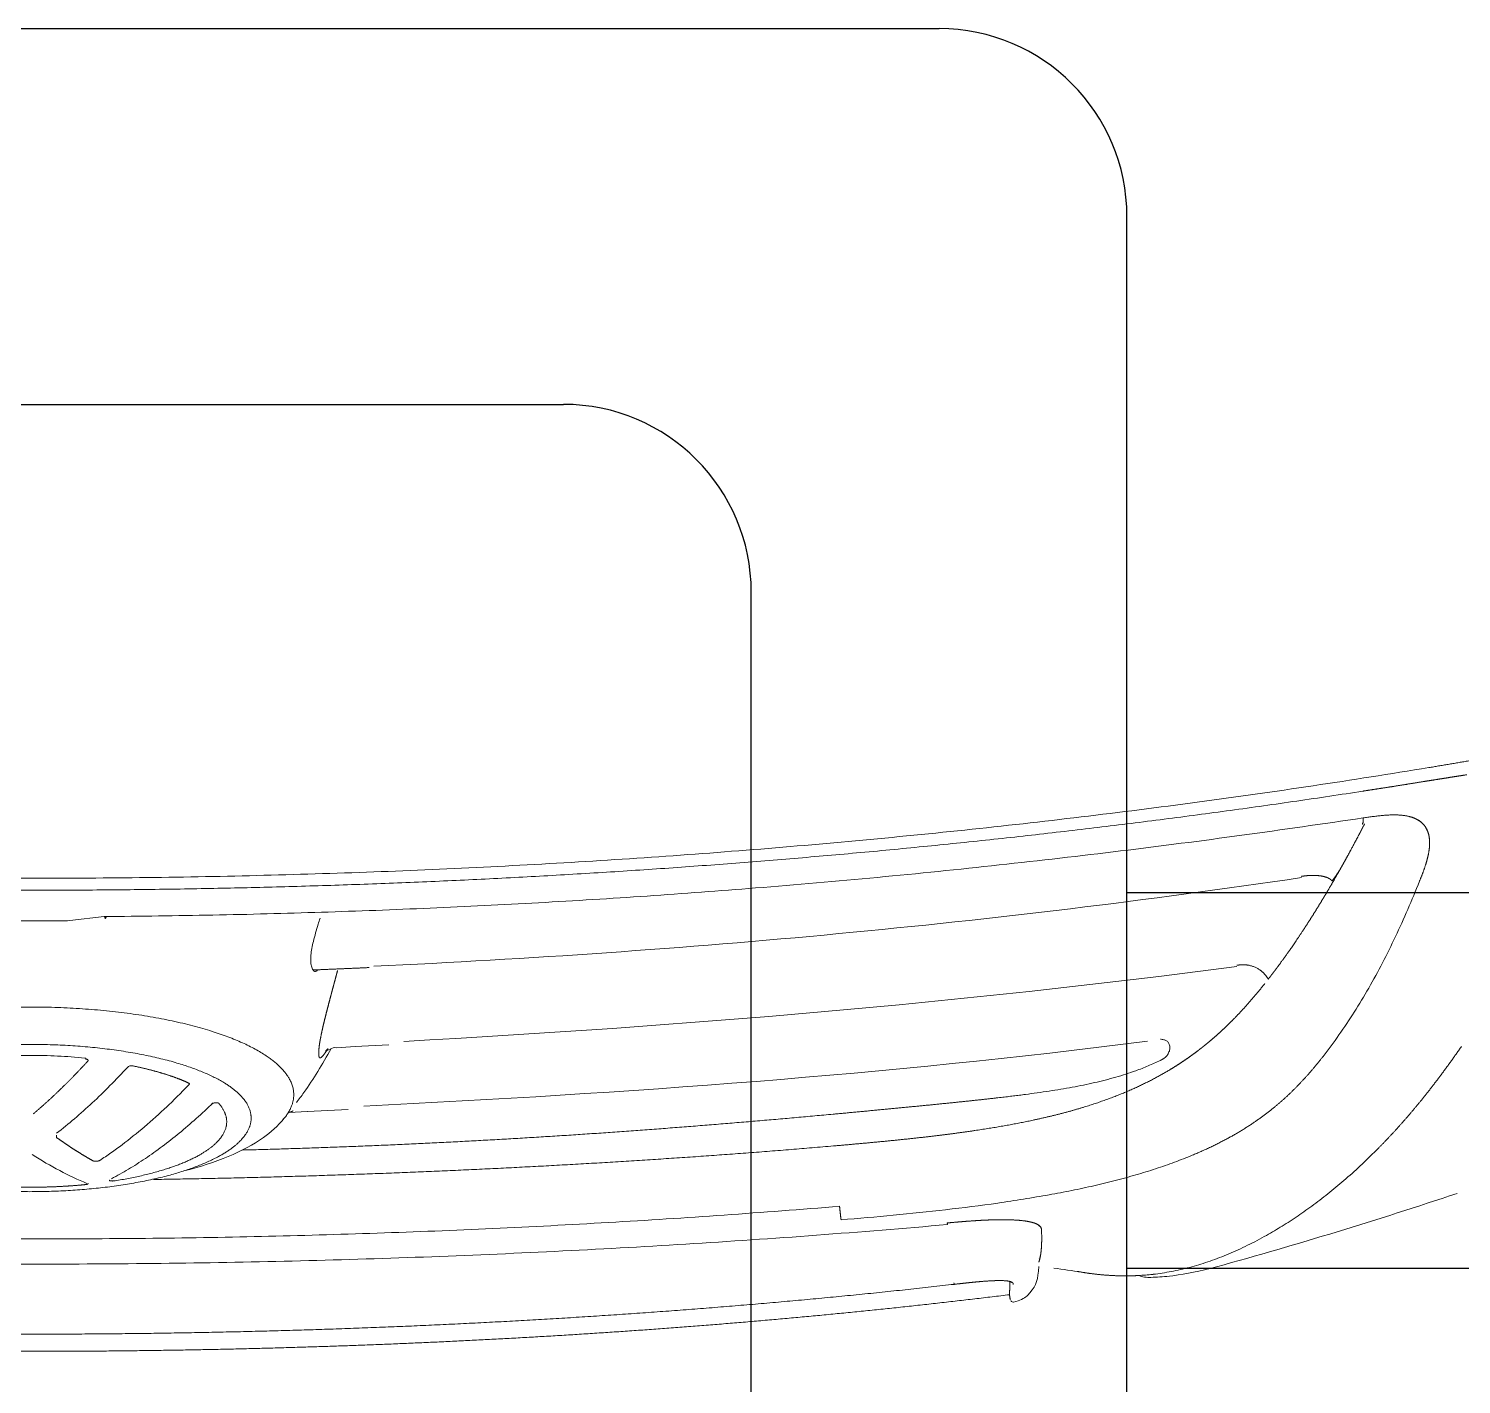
# Model space of a CAD drawing. Extents: x -2012 to 34975, y -1043 to 8321.
# Drawn here: x 33694.56 to 33732.7, y 1445.92 to 1482 of the extents above; entities that cross this region are included whole.
import ezdxf
from ezdxf.xclip import XClip

# ---------------------------------------------------------------- set-up
doc = ezdxf.new("R2010")
doc.units = 0
doc.header["$LTSCALE"] = 25
doc.header["$XCLIPFRAME"] = 0
doc.header["$PDMODE"] = 1
doc.layers.get('0').update_dxf_attribs({"color": 9, "lineweight": 9})
for name, color, linetype, lineweight in [('04', 9, 'Continuous', 9), ('E-KABLO', 7, 'Continuous', 30), ('E-SOKAK AYDINLATMA ARMATÜRÜ', 7, 'Continuous', 30)]:
    doc.layers.add(name, color=color, linetype=linetype, lineweight=lineweight)

# ---------------------------------------------------------------- blocks, each defined once
blk = doc.blocks.new('p-araba-polo')
at = {"extrusion": (0, 0, -1)}
for p, q in [((0.02002, 0.30334), (0.02013, 0.30423)), ((0.01422, 0.26091), (0.01391, 0.26097)), ((0.01508, 0.26079), (0.01402, 0.26094)), ((0.01503, 0.26079), (0.01425, 0.2609)), ((0.01831, 0.26121), (0.0184, 0.2612)), ((0.08109, 0.08663), (0.08157, 0.09555)), ((0.06387, 0.07388), (0.06438, 0.08476)), ((0.0636, 0.06899), (0.06387, 0.07386)), ((0.06854, 0.07272), (0.06886, 0.07295)), ((0.1157, 0.01978), (0.11462, 0.01066))]:
    blk.add_line(p, q, dxfattribs=at)
at = {"flags": 128}
blk.add_lwpolyline([(0.08077, 0.08163), (0.08096, 0.08412), (0.08109, 0.08662)], dxfattribs=at)
for points, degree in [([(0.15535, 0.37241), (0.15704, 0.38263), (0.15881, 0.39284), (0.16068, 0.40305), (0.1627, 0.41322), (0.16484, 0.42301)], 5), ([(0.15345, 0.38254), (0.1532, 0.3809), (0.15294, 0.37926), (0.15268, 0.37761), (0.15242, 0.37597), (0.15216, 0.37433), (0.1519, 0.37269), (0.15164, 0.37105)], 7), ([(0.02249, 0.31586), (0.02842, 0.33739), (0.03495, 0.35874), (0.04204, 0.37991)], 3), ([(0.08112, 0.38106), (0.0747, 0.37663), (0.0688, 0.37222), (0.06336, 0.36777), (0.0585, 0.36337), (0.05406, 0.35898)], 5), ([(0.12509, 0.36991), (0.12699, 0.37068), (0.12886, 0.37141), (0.13079, 0.37205), (0.13273, 0.37248), (0.13455, 0.37259)], 5), ([(0.12509, 0.36991), (0.12699, 0.37068), (0.12886, 0.37141), (0.13079, 0.37205), (0.13273, 0.37248), (0.13455, 0.37259)], 5), ([(0.13455, 0.37259), (0.13593, 0.37267), (0.1373, 0.3726), (0.13863, 0.37224), (0.13979, 0.37162), (0.14067, 0.37077), (0.14142, 0.36949)], 6), ([(0.13455, 0.37259), (0.1362, 0.37268), (0.13785, 0.37256), (0.13942, 0.37192), (0.14052, 0.37102), (0.14142, 0.36949)], 5), ([(0.15164, 0.37105), (0.15127, 0.36873), (0.15089, 0.36642), (0.15052, 0.3641), (0.15016, 0.36179), (0.14979, 0.35947), (0.14943, 0.35716), (0.14908, 0.35484)], 7), ([(0.14908, 0.35484), (0.14993, 0.36024), (0.15078, 0.36565), (0.15164, 0.37105)], 3), ([(0.14142, 0.36949), (0.14236, 0.36786), (0.14295, 0.36574), (0.14311, 0.36258), (0.1425, 0.35872), (0.14194, 0.35489)], 5), ([(0.12271, 0), (0.12272, 0.07123), (0.12528, 0.14246), (0.13042, 0.21356), (0.13824, 0.28443), (0.14908, 0.35484)], 5), ([(0.14038, 0.3553), (0.13997, 0.3551), (0.13957, 0.35489), (0.13917, 0.35468), (0.13877, 0.35447), (0.13836, 0.35426), (0.13796, 0.35405), (0.13756, 0.35384), (0.13716, 0.35363)], 8), ([(0.14194, 0.35489), (0.14125, 0.3549), (0.14057, 0.3549), (0.14019, 0.35486), (0.14018, 0.35479), (0.14048, 0.35469)], 5), ([(0.14048, 0.35469), (0.14018, 0.35479), (0.14019, 0.35486), (0.14057, 0.3549), (0.14125, 0.3549), (0.14194, 0.35489)], 5), ([(0.13716, 0.35363), (0.13426, 0.35211), (0.13245, 0.35111), (0.13109, 0.35037), (0.12966, 0.34957), (0.12827, 0.34879)], 5), ([(0.12827, 0.34879), (0.12613, 0.34758), (0.124, 0.34635), (0.12189, 0.34511), (0.1198, 0.34386), (0.11774, 0.34259), (0.1157, 0.34131), (0.11369, 0.34002), (0.1117, 0.33871)], 8), ([(0.12827, 0.34879), (0.1276, 0.34841), (0.12695, 0.34801), (0.12634, 0.34757), (0.12576, 0.34712), (0.12523, 0.34664)], 5), ([(0.05219, 0.30944), (0.05555, 0.31751), (0.05934, 0.32455), (0.06353, 0.33051), (0.06814, 0.3356), (0.07316, 0.34011), (0.0785, 0.34426)], 6), ([(0.1264, 0.3385), (0.12657, 0.33961), (0.12677, 0.34097), (0.12681, 0.3427), (0.12661, 0.3444), (0.12622, 0.34557), (0.12572, 0.3461), (0.12523, 0.34664)], 7), ([(0.1264, 0.33849), (0.12663, 0.34005), (0.12694, 0.34212), (0.12662, 0.34516), (0.12592, 0.34588), (0.12523, 0.34664)], 5), ([(0.1117, 0.33871), (0.10844, 0.33656), (0.10593, 0.3348), (0.10351, 0.33304), (0.10251, 0.3323), (0.1016, 0.33162)], 5), ([(0.1025, 0.09158), (0.10631, 0.1742), (0.11391, 0.25667), (0.12608, 0.33849)], 3), ([(0.09785, 0.32872), (0.09617, 0.32738), (0.09449, 0.326), (0.09283, 0.32458), (0.09118, 0.32311), (0.08957, 0.32159), (0.08798, 0.32001)], 6), ([(0.1016, 0.33162), (0.1011, 0.33124), (0.10061, 0.33087), (0.10009, 0.33047), (0.09957, 0.33007), (0.09905, 0.32966)], 5), ([(0.09905, 0.32966), (0.10052, 0.32869), (0.10212, 0.32774), (0.10319, 0.32465), (0.10299, 0.3231), (0.10275, 0.32128)], 5), ([(0.10275, 0.32128), (0.10299, 0.3231), (0.10319, 0.32465), (0.10212, 0.32774), (0.10052, 0.32869), (0.09905, 0.32966)], 5), ([(0.08248, 0.09953), (0.08654, 0.17365), (0.09271, 0.24768), (0.10242, 0.32128)], 3), ([(0.08798, 0.32001), (0.08689, 0.31892), (0.0858, 0.31779), (0.08473, 0.31664), (0.08368, 0.31545), (0.08264, 0.31421)], 5), ([(0.02013, 0.30425), (0.02063, 0.30803), (0.02126, 0.31132), (0.0225, 0.31587)], 3), ([(0.08264, 0.31421), (0.08211, 0.31358), (0.08159, 0.31295), (0.08106, 0.31229), (0.08055, 0.31164), (0.08003, 0.31096)], 5), ([(0.08003, 0.31096), (0.07916, 0.30981), (0.0783, 0.30864), (0.07746, 0.30744), (0.07664, 0.30621), (0.07584, 0.30495), (0.07506, 0.30366)], 6), ([(0.01968, 0.29844), (0.01977, 0.29994), (0.01982, 0.30154), (0.02003, 0.30335)], 3), ([(0.06152, 0.26706), (0.06286, 0.27335), (0.06438, 0.27928), (0.06609, 0.28483), (0.06802, 0.29006), (0.07015, 0.2949), (0.07251, 0.29945), (0.07506, 0.30366)], 7), ([(0.07917, 0.30303), (0.07867, 0.30274), (0.07824, 0.30237), (0.07792, 0.30191), (0.07766, 0.3014), (0.07741, 0.30088)], 5), ([(0.02017, 0.29502), (0.01987, 0.29615), (0.01958, 0.29729), (0.01968, 0.29839)], 3), ([(0.02048, 0.29888), (0.0205, 0.29903), (0.02051, 0.29919), (0.02053, 0.29934), (0.02055, 0.29949), (0.02057, 0.29965)], 5), ([(0.02057, 0.29965), (0.02054, 0.29939), (0.02051, 0.29914), (0.02048, 0.29888)], 3), ([(0.02059, 0.29958), (0.02059, 0.29958), (0.02059, 0.29958), (0.02059, 0.29958), (0.02059, 0.29958), (0.02059, 0.29958), (0.02059, 0.29958), (0.02059, 0.29958)], 7), ([(0.02061, 0.29948), (0.02061, 0.29948), (0.02061, 0.29948), (0.02061, 0.29948)], 3), ([(0.06529, 0.08893), (0.0687, 0.15862), (0.07363, 0.22829), (0.08254, 0.2975)], 3), ([(0.02127, 0.27882), (0.02085, 0.28113), (0.02051, 0.28344), (0.02026, 0.28575), (0.0201, 0.28807), (0.02003, 0.29039), (0.02005, 0.2927), (0.02017, 0.29502)], 7), ([(0.02211, 0.27255), (0.02183, 0.27507), (0.02149, 0.27746), (0.02109, 0.27983)], 3), ([(0.0257, 0.26906), (0.02524, 0.26899), (0.02481, 0.2689), (0.02441, 0.2688), (0.02404, 0.2687), (0.02371, 0.26858)], 5), ([(0.0257, 0.26906), (0.02667, 0.26922), (0.02778, 0.26932), (0.02902, 0.26938), (0.03041, 0.26936), (0.03194, 0.26932)], 5), ([(0.03376, 0.26826), (0.03342, 0.26886), (0.03305, 0.26918), (0.03268, 0.2693), (0.0323, 0.26931), (0.03194, 0.26932)], 5), ([(0.03497, 0.26164), (0.03489, 0.26351), (0.03473, 0.2652), (0.03447, 0.26662), (0.03413, 0.2676), (0.03376, 0.26826)], 5), ([(0.05472, 0.21463), (0.05545, 0.223), (0.05619, 0.23116), (0.057, 0.23901), (0.05791, 0.2466), (0.05894, 0.25376), (0.06014, 0.26062), (0.06152, 0.26706)], 7), ([(0.06311, 0.21382), (0.06401, 0.22347), (0.06489, 0.23274), (0.06574, 0.24156), (0.06657, 0.24988), (0.06741, 0.2577), (0.06837, 0.265)], 6), ([(0.01508, 0.26079), (0.0105, 0.2237), (0.00687, 0.18651), (0.00409, 0.14926), (0.00205, 0.11197), (0.00069, 0.07466), (0, 0.03733), (0, 0)], 7), ([(0.01353, 0.26112), (0.01334, 0.26118), (0.01317, 0.26128), (0.01309, 0.26179)], 3), ([(0.01382, 0.261), (0.01385, 0.26099), (0.01388, 0.26098), (0.01391, 0.26097), (0.01394, 0.26096), (0.01398, 0.26096)], 5), ([(0.01398, 0.26096), (0.01398, 0.26095), (0.01399, 0.26095), (0.01399, 0.26095), (0.014, 0.26095), (0.014, 0.26095), (0.01401, 0.26095), (0.01402, 0.26094)], 7), ([(0.01402, 0.26094), (0.01409, 0.26092), (0.01415, 0.2609), (0.01452, 0.26087)], 3), ([(0.01402, 0.26094), (0.01404, 0.26094), (0.01407, 0.26093), (0.01411, 0.26092), (0.01416, 0.26091), (0.01423, 0.2609), (0.01431, 0.26089), (0.01442, 0.26088)], 7), ([(0.01508, 0.26079), (0.01503, 0.26079), (0.01502, 0.26079), (0.01503, 0.26079), (0.01505, 0.26079), (0.01508, 0.26079)], 5), ([(0.01508, 0.26079), (0.01503, 0.26079), (0.01502, 0.26079), (0.01503, 0.26079), (0.01505, 0.26079), (0.01508, 0.26079)], 5), ([(0.01508, 0.26079), (0.01681, 0.26084), (0.01855, 0.26088)], 2), ([(0.01883, 0.25795), (0.01884, 0.2596), (0.01875, 0.26091), (0.01853, 0.2615), (0.01828, 0.26174), (0.01803, 0.26176), (0.01777, 0.26178)], 6), ([(0.01819, 0.26122), (0.01824, 0.26122), (0.0183, 0.26121), (0.01836, 0.2612), (0.01842, 0.26119)], 4), ([(0.01844, 0.26119), (0.0184, 0.2612), (0.01836, 0.26121), (0.01831, 0.26121), (0.01827, 0.26122), (0.01823, 0.26122), (0.01819, 0.26122)], 6), ([(0.03483, 0.25265), (0.03494, 0.25452), (0.03502, 0.25639), (0.03506, 0.25822), (0.03505, 0.26), (0.03497, 0.26164)], 5), ([(0.01783, 0.24604), (0.01805, 0.24795), (0.01827, 0.24986), (0.01847, 0.25175), (0.01864, 0.25356), (0.01876, 0.25522), (0.01882, 0.2567), (0.01883, 0.25795)], 7), ([(0.03417, 0.24422), (0.03432, 0.24589), (0.03447, 0.24758), (0.03461, 0.24927), (0.03473, 0.25096), (0.03483, 0.25265)], 5), ([(0.00457, 0), (0.00457, 0.04924), (0.00586, 0.09856), (0.00836, 0.14784), (0.01224, 0.19704), (0.01783, 0.24604)], 5), ([(0.01783, 0.24604), (0.01779, 0.24605), (0.01798, 0.24602), (0.01826, 0.24599)], 3), ([(0.03372, 0.24425), (0.03385, 0.24424), (0.03396, 0.24423), (0.03408, 0.24422), (0.03414, 0.24422), (0.03417, 0.24422)], 5), ([(0.03417, 0.24422), (0.03414, 0.24422), (0.03408, 0.24422), (0.03396, 0.24423), (0.03385, 0.24424), (0.03372, 0.24425)], 5), ([(0.03859, 0.21554), (0.03749, 0.21565), (0.03639, 0.21576), (0.03565, 0.21585), (0.03532, 0.2159), (0.03499, 0.21596)], 5), ([(0.03859, 0.21554), (0.03749, 0.21565), (0.03639, 0.21576), (0.03565, 0.21585), (0.03532, 0.2159), (0.03499, 0.21596)], 5), ([(0.05472, 0.21463), (0.05276, 0.19201), (0.05109, 0.16934), (0.04966, 0.14664), (0.04846, 0.12392), (0.04745, 0.10118), (0.04665, 0.07843), (0.04607, 0.05568), (0.04574, 0.03293)], 8), ([(0.04574, 0.03293), (0.04607, 0.05568), (0.04665, 0.07843), (0.04745, 0.10118), (0.04846, 0.12392), (0.04966, 0.14664), (0.05109, 0.16934), (0.05276, 0.19201), (0.05472, 0.21463)], 8), ([(0.06311, 0.21382), (0.0613, 0.19427), (0.05965, 0.17468), (0.05811, 0.15505), (0.05683, 0.13538), (0.0557, 0.11569), (0.05477, 0.09598), (0.05407, 0.07626), (0.05357, 0.05655)], 8), ([(0.05357, 0.05655), (0.05407, 0.07626), (0.05477, 0.09598), (0.0557, 0.11569), (0.05683, 0.13538), (0.05811, 0.15505), (0.05965, 0.17468), (0.0613, 0.19427), (0.06311, 0.21382)], 8), ([(0.10149, 0.07539), (0.10164, 0.07912), (0.1018, 0.08285), (0.10196, 0.08657), (0.10213, 0.0903)], 4), ([(0.08519, 0.07775), (0.0864, 0.07802), (0.08768, 0.07832), (0.089, 0.07864), (0.09037, 0.07899), (0.09178, 0.07936), (0.0932, 0.07973), (0.09465, 0.08012)], 7), ([(0.10138, 0.08192), (0.1004, 0.08166), (0.09943, 0.0814), (0.09846, 0.08114), (0.0975, 0.08088), (0.09655, 0.08063), (0.09559, 0.08037), (0.09465, 0.08012)], 7), ([(0.07865, 0.07694), (0.07826, 0.07699), (0.07796, 0.07707), (0.07788, 0.07726), (0.07808, 0.07756), (0.07853, 0.07796), (0.07918, 0.07844), (0.07998, 0.07897)], 7), ([(0.07865, 0.07694), (0.07826, 0.07699), (0.07796, 0.07707), (0.07788, 0.07726), (0.07808, 0.07756), (0.07853, 0.07796), (0.07918, 0.07844), (0.07998, 0.07897)], 7), ([(0.08519, 0.07775), (0.08397, 0.07749), (0.08282, 0.07726), (0.08176, 0.07708), (0.08079, 0.07694), (0.07993, 0.07687), (0.07921, 0.07686), (0.07865, 0.07694)], 7), ([(0.10149, 0.07539), (0.10134, 0.07549), (0.10119, 0.07559), (0.10109, 0.07573), (0.10106, 0.0759), (0.1011, 0.0761), (0.10121, 0.07633), (0.10138, 0.07656)], 7), ([(0.06887, 0.07296), (0.06796, 0.07229), (0.06705, 0.07162), (0.06618, 0.07095)], 3), ([(0.06885, 0.07294), (0.06885, 0.07295), (0.06886, 0.07295), (0.06887, 0.07296)], 3), ([(0.06885, 0.07294), (0.06885, 0.07295), (0.06886, 0.07295), (0.06887, 0.07296)], 3), ([(0.06162, 0.06735), (0.06757, 0.07265), (0.07406, 0.07241), (0.08041, 0.06604), (0.08585, 0.05387), (0.08973, 0.03731), (0.09163, 0.01856), (0.09163, 0)], 7), ([(0.0636, 0.06896), (0.06362, 0.0691), (0.06365, 0.06925), (0.0637, 0.06941), (0.06376, 0.06958), (0.06384, 0.06976), (0.06393, 0.06994), (0.06402, 0.07013)], 7), ([(0.04249, 0), (0.04249, 0.01509), (0.04403, 0.03018), (0.04712, 0.04349), (0.05145, 0.05322), (0.05641, 0.05836), (0.06143, 0.05887)], 6), ([(0.06143, 0.05887), (0.06667, 0.05941), (0.07196, 0.05488), (0.07664, 0.04523), (0.08001, 0.03151), (0.08169, 0.01575), (0.08169, 0)], 6), ([(0.06601, 0.05027), (0.06264, 0.05324), (0.05904, 0.05386), (0.05544, 0.05185), (0.05206, 0.04739), (0.04917, 0.04061), (0.0469, 0.03219), (0.04539, 0.02268)], 7), ([(0.06616, 0.04935), (0.06618, 0.04954), (0.06619, 0.04972), (0.06618, 0.04989), (0.06615, 0.05002), (0.06611, 0.05013), (0.06607, 0.05022), (0.06601, 0.05027)], 7), ([(0.07141, 0.04227), (0.07137, 0.04236), (0.07133, 0.04243), (0.07127, 0.04248), (0.0712, 0.0425), (0.07113, 0.04248), (0.07107, 0.04244), (0.07101, 0.04238)], 7), ([(0.07595, 0.02748), (0.07545, 0.02995), (0.07489, 0.03231), (0.07428, 0.03457), (0.07363, 0.0367), (0.07293, 0.0387), (0.07219, 0.04056), (0.07141, 0.04227)], 7), ([(0.04539, 0.02268), (0.04536, 0.02251), (0.04534, 0.02233), (0.04533, 0.02214), (0.04532, 0.02196), (0.04533, 0.02178), (0.04534, 0.02162), (0.04536, 0.0215)], 7), ([(0.04536, 0.0215), (0.04537, 0.02138), (0.0454, 0.02129), (0.04543, 0.02123), (0.04546, 0.0212), (0.0455, 0.0212), (0.04553, 0.02124), (0.04557, 0.02131)], 7), ([(0.11564, 0.01993), (0.11533, 0.01994), (0.11515, 0.01999), (0.11511, 0.02009), (0.11525, 0.02021), (0.11559, 0.02035)], 5), ([(0.11564, 0.01993), (0.11533, 0.01994), (0.11515, 0.01999), (0.11511, 0.02009), (0.11525, 0.02021), (0.11559, 0.02035)], 5), ([(0.11559, 0.02035), (0.11562, 0.02023), (0.11564, 0.02011), (0.11566, 0.01999), (0.11568, 0.01987), (0.1157, 0.01978)], 5), ([(0.04467, 0.01541), (0.04463, 0.01551), (0.04458, 0.01554), (0.04453, 0.01552), (0.04448, 0.01539), (0.04443, 0.01522), (0.0444, 0.01501), (0.04437, 0.01477)], 7), ([(0.0506, 0.01776), (0.05059, 0.01758), (0.05059, 0.0174), (0.0506, 0.01723), (0.05061, 0.01709), (0.05064, 0.01697), (0.05067, 0.01686), (0.05071, 0.01679)], 7), ([(0.0508, 0.01862), (0.05076, 0.01855), (0.05072, 0.01846), (0.05069, 0.01835), (0.05065, 0.01822), (0.05063, 0.01808), (0.05061, 0.01792), (0.0506, 0.01776)], 7), ([(0.05071, 0.01679), (0.05148, 0.01541), (0.05229, 0.01404), (0.05314, 0.01266), (0.05402, 0.01128), (0.05494, 0.0099), (0.05589, 0.00852), (0.05688, 0.00713)], 7), ([(0.07722, 0.01541), (0.07498, 0.01335), (0.07282, 0.01129), (0.07073, 0.00922), (0.06872, 0.00715), (0.06679, 0.00507), (0.06495, 0.00299), (0.06318, 0.00091)], 7), ([(0.07783, 0.01477), (0.07781, 0.01501), (0.07775, 0.01522), (0.07768, 0.01539), (0.07756, 0.01552), (0.07745, 0.01554), (0.07733, 0.01551), (0.07722, 0.01541)], 7), ([(0.04437, 0.01477), (0.04417, 0.01272), (0.044, 0.01064), (0.04387, 0.00853), (0.04377, 0.00641), (0.0437, 0.00428), (0.04367, 0.00214), (0.04367, 0)], 7), ([(0.05237, 0.00064), (0.04922, 0.00551), (0.04666, 0.01037), (0.04469, 0.01521)], 3), ([(0.07768, 0.01494), (0.07773, 0.01499), (0.0778, 0.01501), (0.07786, 0.01499), (0.07793, 0.01493), (0.07799, 0.01484), (0.07803, 0.01473), (0.07806, 0.01461)], 7), ([(0.05749, 0.00712), (0.05724, 0.00709), (0.05697, 0.00701), (0.05688, 0.00713)], 3), ([(0.05688, 0.00713), (0.05697, 0.00701), (0.05724, 0.00709), (0.05749, 0.00712)], 3), ([(0, 0), (-0.00005, 0), (-0.00006, 0), (-0.00005, 0), (-0.00003, 0), (0, 0)], 5), ([(0, 0), (-0.00005, 0), (-0.00006, 0), (-0.00005, 0), (-0.00003, 0), (0, 0)], 5), ([(0.01508, -0.26079), (0.0105, -0.2237), (0.00687, -0.18651), (0.00409, -0.14926), (0.00205, -0.11197), (0.00069, -0.07466), (0, -0.03733), (0, 0)], 7), ([(0.00457, 0), (0.00457, -0.04924), (0.00586, -0.09856), (0.00836, -0.14784), (0.01224, -0.19704), (0.01783, -0.24604)], 5), ([(0.04249, 0), (0.04249, -0.01509), (0.04403, -0.03018), (0.04712, -0.04349), (0.05145, -0.05321), (0.05641, -0.05836), (0.06143, -0.05887)], 6), ([(0.04437, -0.01477), (0.04417, -0.01272), (0.044, -0.01064), (0.04387, -0.00853), (0.04377, -0.00641), (0.0437, -0.00428), (0.04367, -0.00214), (0.04367, 0)], 7), ([(0.06143, -0.05887), (0.06667, -0.0594), (0.07196, -0.05488), (0.07664, -0.04523), (0.08001, -0.03151), (0.08169, -0.01575), (0.08169, 0)], 6), ([(0.06162, -0.06735), (0.06757, -0.07265), (0.07406, -0.07241), (0.08041, -0.06604), (0.08585, -0.05387), (0.08973, -0.03731), (0.09163, -0.01855), (0.09163, 0)], 7), ([(0.12271, 0), (0.12272, -0.07123), (0.12528, -0.14246), (0.13042, -0.21356), (0.13824, -0.28443), (0.14908, -0.35484)], 5)]:
    blk.add_open_spline(points, degree=degree)
for points, degree, knots in [([(0.15164, 0.37105), (0.15194, 0.37296), (0.15256, 0.37679), (0.15315, 0.38062), (0.15345, 0.38254)], 3, [0, 0, 0, 0, 0.500002, 1, 1, 1, 1]), ([(0.15535, 0.37241), (0.15371, 0.36215), (0.15042, 0.34164), (0.14607, 0.31078), (0.14215, 0.27986), (0.13867, 0.24889), (0.13562, 0.21788), (0.133, 0.18682), (0.13079, 0.15573), (0.12899, 0.12462), (0.1276, 0.09348), (0.12662, 0.06233), (0.126, 0.03117), (0.12593, 0.01039), (0.12589, 0)], 3, [0, 0, 0, 0, 0.083333, 0.166666, 0.25, 0.333333, 0.416666, 0.5, 0.583333, 0.666666, 0.75, 0.833333, 0.916667, 1, 1, 1, 1]), ([(0.0785, 0.34426), (0.08038, 0.34568), (0.08415, 0.34852), (0.09024, 0.35258), (0.09664, 0.35644), (0.10334, 0.3601), (0.11033, 0.36355), (0.11757, 0.36683), (0.12258, 0.36889), (0.12509, 0.36991)], 3, [0, 0, 0, 0, 0.142744, 0.285902, 0.429075, 0.572117, 0.714996, 0.857678, 1, 1, 1, 1]), ([(0.05406, 0.35898), (0.05263, 0.35754), (0.04977, 0.35465), (0.04589, 0.35034), (0.0423, 0.34605), (0.03901, 0.3418), (0.03602, 0.33757), (0.03327, 0.33337), (0.03167, 0.3306), (0.03087, 0.32921)], 3, [0, 0, 0, 0, 0.142856, 0.285712, 0.428569, 0.571427, 0.714284, 0.857142, 1, 1, 1, 1]), ([(0.14194, 0.35489), (0.14038, 0.34415), (0.13726, 0.32267), (0.1331, 0.29037), (0.12936, 0.25802), (0.12604, 0.22562), (0.12422, 0.20399), (0.12331, 0.19317)], 3, [0, 0, 0, 0, 0.2, 0.4, 0.6, 0.8, 1, 1, 1, 1]), ([(0.14187, 0.35443), (0.14187, 0.35443), (0.14187, 0.35443), (0.14187, 0.35443), (0.14187, 0.35443), (0.14187, 0.35443), (0.14187, 0.35443), (0.14187, 0.35443), (0.14187, 0.35443), (0.14187, 0.35443), (0.14187, 0.35443)], 5, [0, 0, 0, 0, 0, 0, 1, 1, 1, 1, 1, 1.000001, 1.000001, 1.000001, 1.000001, 1.000001, 1.000001]), ([(0.14187, 0.35443), (0.14187, 0.35443), (0.14187, 0.35443), (0.14187, 0.35443), (0.14187, 0.35443), (0.14187, 0.35443), (0.14187, 0.35443), (0.14187, 0.35443), (0.14187, 0.35443), (0.14187, 0.35443), (0.14187, 0.35443)], 5, [0, 0, 0, 0, 0, 0, 1, 1, 1, 1, 1, 1.000001, 1.000001, 1.000001, 1.000001, 1.000001, 1.000001]), ([(0.12523, 0.34664), (0.1257, 0.34703), (0.12663, 0.34782), (0.12772, 0.34846), (0.12827, 0.34879)], 3, [0, 0, 0, 0, 0.497077, 1, 1, 1, 1]), ([(0.03087, 0.32921), (0.02996, 0.32752), (0.02813, 0.32416), (0.02588, 0.31916), (0.02397, 0.3142), (0.02245, 0.3093), (0.02127, 0.30444), (0.0208, 0.30124), (0.02057, 0.29965)], 3, [0, 0, 0, 0, 0.166666, 0.333333, 0.5, 0.666667, 0.833333, 1, 1, 1, 1]), ([(0.04165, 0.27132), (0.04203, 0.27334), (0.04278, 0.27737), (0.04406, 0.28325), (0.04544, 0.28896), (0.04694, 0.29446), (0.04857, 0.29972), (0.0503, 0.30474), (0.05156, 0.30787), (0.05219, 0.30944)], 3, [0, 0, 0, 0, 0.14299, 0.285846, 0.42866, 0.571442, 0.714235, 0.857051, 1, 1, 1, 1]), ([(0.07829, 0.30231), (0.07842, 0.30245), (0.07868, 0.30272), (0.07901, 0.30293), (0.07917, 0.30303)], 3, [0, 0, 0, 0, 0.498736, 1, 1, 1, 1]), ([(0.07917, 0.30303), (0.0795, 0.30317), (0.08014, 0.30346), (0.08126, 0.30351), (0.08184, 0.30323), (0.08213, 0.30309)], 3, [0, 0, 0, 0, 0.334219, 0.667128, 1, 1, 1, 1]), ([(0.08213, 0.30309), (0.08231, 0.30294), (0.08266, 0.30264), (0.08298, 0.30186), (0.08305, 0.30126), (0.08309, 0.30097)], 3, [0, 0, 0, 0, 0.331791, 0.664325, 1, 1, 1, 1]), ([(0.02048, 0.29888), (0.02041, 0.29825), (0.02028, 0.29696), (0.02021, 0.29567), (0.02017, 0.29502)], 3, [0, 0, 0, 0, 0.490502, 1, 1, 1, 1]), ([(0.06837, 0.265), (0.06866, 0.26712), (0.06923, 0.27135), (0.07026, 0.27751), (0.07147, 0.28345), (0.07291, 0.28912), (0.07443, 0.29383), (0.07594, 0.29774), (0.07691, 0.29983), (0.07741, 0.30088)], 3, [0, 0, 0, 0, 0.158147, 0.316114, 0.473938, 0.631662, 0.789307, 0.893445, 1, 1, 1, 1]), ([(0.03499, 0.21596), (0.03539, 0.22059), (0.03619, 0.22988), (0.03764, 0.24381), (0.03936, 0.25775), (0.04088, 0.26679), (0.04165, 0.27132)], 3, [0, 0, 0, 0, 0.247766, 0.497058, 0.747807, 1, 1, 1, 1]), ([(0.01309, 0.2618), (0.0133, 0.26283), (0.01419, 0.26501), (0.01736, 0.26792), (0.01902, 0.26832), (0.02261, 0.26858)], 3, [0, 0, 0, 0, 0.07302, 0.262364, 1, 1, 1, 1]), ([(0.0239, 0.26865), (0.02396, 0.26867), (0.02449, 0.26882), (0.02513, 0.26895), (0.0257, 0.26906)], 3, [0, 0, 0, 0, 0.111026, 1, 1, 1, 1]), ([(0.02465, 0.26849), (0.02465, 0.26849), (0.02465, 0.26849), (0.02465, 0.26849), (0.02465, 0.26849), (0.02465, 0.26849), (0.02465, 0.26849)], 3, [0, 0, 0, 0, 1, 1, 1, 1, 1, 1, 1]), ([(0.03194, 0.26932), (0.03225, 0.26933), (0.03288, 0.26935), (0.03347, 0.26862), (0.03376, 0.26826)], 3, [0, 0, 0, 0, 0.496902, 1, 1, 1, 1]), ([(0.03376, 0.26826), (0.03391, 0.26794), (0.03421, 0.26731), (0.03457, 0.2658), (0.03484, 0.26392), (0.03493, 0.2624), (0.03497, 0.26164)], 3, [0, 0, 0, 0, 0.249651, 0.50002, 0.750356, 1, 1, 1, 1]), ([(0.01999, 0.26657), (0.01999, 0.26657), (0.01999, 0.26657), (0.01999, 0.26657), (0.01999, 0.26657), (0.01999, 0.26657), (0.01999, 0.26657), (0.01999, 0.26657), (0.01999, 0.26657), (0.01999, 0.26657), (0.01999, 0.26657)], 5, [0, 0, 0, 0, 0, 0, 1, 1, 1, 1, 1, 1, 1, 1, 1, 1, 1]), ([(0.01999, 0.26657), (0.01999, 0.26657), (0.01999, 0.26657), (0.01999, 0.26657), (0.01999, 0.26657), (0.01999, 0.26657), (0.01999, 0.26657), (0.01999, 0.26657), (0.01999, 0.26657), (0.01999, 0.26657), (0.01999, 0.26657)], 5, [0, 0, 0, 0, 0, 0, 1, 1, 1, 1, 1, 1, 1, 1, 1, 1, 1]), ([(0.01398, 0.26096), (0.01399, 0.26095), (0.014, 0.26095), (0.01401, 0.26095), (0.01402, 0.26094)], 2, [0, 0, 0, 0.5, 0.5, 1, 1, 1]), ([(0.03497, 0.26164), (0.03499, 0.26094), (0.03504, 0.25955), (0.03502, 0.25729), (0.03495, 0.25499), (0.03487, 0.25343), (0.03483, 0.25265)], 3, [0, 0, 0, 0, 0.251327, 0.501735, 0.751271, 1, 1, 1, 1]), ([(0.02319, 0), (0.02323, 0.01165), (0.02332, 0.03494), (0.02397, 0.06987), (0.02503, 0.10479), (0.02653, 0.1397), (0.02847, 0.17458), (0.03081, 0.20944), (0.03275, 0.23265), (0.03372, 0.24425)], 3, [0, 0, 0, 0, 0.142868, 0.285725, 0.428582, 0.571438, 0.714291, 0.857142, 1, 1, 1, 1]), ([(0.03859, 0.21554), (0.03779, 0.20529), (0.03618, 0.1848), (0.03423, 0.15403), (0.03262, 0.12325), (0.03139, 0.09244), (0.03052, 0.06163), (0.02999, 0.03082), (0.02993, 0.01027), (0.0299, 0)], 3, [0, 0, 0, 0, 0.14291, 0.285803, 0.428665, 0.571538, 0.714372, 0.857182, 1, 1, 1, 1]), ([(0.12331, 0.19317), (0.12257, 0.18356), (0.1211, 0.16432), (0.11934, 0.13544), (0.11789, 0.10655), (0.11681, 0.07763), (0.11603, 0.04871), (0.11581, 0.02942), (0.1157, 0.01978)], 3, [0, 0, 0, 0, 0.166667, 0.333329, 0.499994, 0.666662, 0.833329, 1, 1, 1, 1]), ([(0.08058, 0.08018), (0.07851, 0.07902), (0.07436, 0.07671), (0.0707, 0.07421), (0.06887, 0.07296)], 3, [0, 0, 0, 0, 0.497743, 1, 1, 1, 1]), ([(0.08063, 0.07935), (0.08057, 0.07931), (0.08015, 0.07902), (0.07942, 0.07822), (0.08107, 0.08062), (0.08077, 0.08163)], 3, [0, 0, 0, 0, 0.049965, 0.344308, 1, 1, 1, 1]), ([(0.10911, 0.07548), (0.10986, 0.07566), (0.11136, 0.07604), (0.11341, 0.07666), (0.11472, 0.07708), (0.11525, 0.07726)], 3, [0, 0, 0, 0, 0.371057, 0.742346, 1, 1, 1, 1]), ([(0.10149, 0.07539), (0.10181, 0.07523), (0.10246, 0.07491), (0.10383, 0.07473), (0.10544, 0.07479), (0.10723, 0.07505), (0.10848, 0.07533), (0.10911, 0.07548)], 3, [0, 0, 0, 0, 0.19954, 0.398751, 0.598409, 0.798825, 1, 1, 1, 1]), ([(0.048, 0.04095), (0.05018, 0.04959), (0.05426, 0.05961), (0.05988, 0.06592), (0.06207, 0.06774)], 3, [0, 0, 0, 0, 0.724927, 1, 1, 1, 1]), ([(0.04593, 0.02173), (0.04675, 0.02323), (0.04839, 0.02623), (0.05128, 0.03074), (0.05448, 0.03526), (0.05803, 0.03978), (0.06189, 0.04429), (0.06473, 0.04729), (0.06616, 0.04879)], 3, [0, 0, 0, 0, 0.16668, 0.33334, 0.5, 0.66666, 0.83332, 1, 1, 1, 1]), ([(0.06616, 0.04935), (0.06615, 0.04925), (0.06612, 0.04905), (0.06604, 0.04878), (0.06594, 0.04855), (0.06586, 0.04845), (0.06582, 0.04841)], 3, [0, 0, 0, 0, 0.249941, 0.499809, 0.750049, 1, 1, 1, 1]), ([(0.0508, 0.01862), (0.05147, 0.01961), (0.0528, 0.02159), (0.0557, 0.02556), (0.05967, 0.03052), (0.06413, 0.03548), (0.06796, 0.03943), (0.06999, 0.0414), (0.07101, 0.04238)], 3, [0, 0, 0, 0, 0.125004, 0.250006, 0.499999, 0.749992, 0.874995, 1, 1, 1, 1]), ([(0.07101, 0.04238), (0.07105, 0.04241), (0.07112, 0.04247), (0.07123, 0.04248), (0.07133, 0.04241), (0.07139, 0.04232), (0.07141, 0.04227)], 3, [0, 0, 0, 0, 0.250044, 0.499974, 0.749882, 1, 1, 1, 1]), ([(0.07595, 0.02748), (0.07597, 0.02735), (0.076, 0.02709), (0.07595, 0.02665), (0.07583, 0.02626), (0.07571, 0.02611), (0.07565, 0.02604)], 3, [0, 0, 0, 0, 0.250006, 0.500022, 0.750005, 1, 1, 1, 1]), ([(0.07565, 0.02604), (0.07398, 0.02447), (0.07064, 0.02134), (0.06608, 0.01661), (0.06182, 0.01188), (0.05929, 0.00872), (0.05803, 0.00713)], 3, [0, 0, 0, 0, 0.25, 0.5, 0.750001, 1, 1, 1, 1]), ([(0.08008, 0.02338), (0.08008, 0.02338), (0.08008, 0.02338), (0.08008, 0.02338), (0.08008, 0.02338), (0.08008, 0.02338), (0.08008, 0.02338)], 3, [0, 0, 0, 0, 1, 1, 1, 1, 1, 1, 1]), ([(0.08008, 0.02338), (0.08008, 0.02338), (0.08008, 0.02338), (0.08008, 0.02338), (0.08008, 0.02338), (0.08008, 0.02338), (0.08008, 0.02338)], 3, [0, 0, 0, 0, 1, 1, 1, 1, 1, 1, 1]), ([(0.04536, 0.02149), (0.04535, 0.02157), (0.04533, 0.02174), (0.04533, 0.02205), (0.04535, 0.02238), (0.04537, 0.02258), (0.04539, 0.02268)], 3, [0, 0, 0, 0, 0.252843, 0.501765, 0.750957, 1, 1, 1, 1]), ([(0.04557, 0.02131), (0.04555, 0.02128), (0.0455, 0.02121), (0.04544, 0.02122), (0.04539, 0.02131), (0.04537, 0.02143), (0.04536, 0.02149)], 3, [0, 0, 0, 0, 0.250438, 0.501916, 0.753209, 1, 1, 1, 1]), ([(0.08022, 0.02243), (0.08022, 0.02243), (0.08022, 0.02243), (0.08022, 0.02243), (0.08022, 0.02243), (0.08022, 0.02243), (0.08022, 0.02243)], 3, [0, 0, 0, 0, 1, 1, 1, 1, 1, 1, 1]), ([(0.08034, 0.02153), (0.08034, 0.02153), (0.08034, 0.02153), (0.08034, 0.02153), (0.08034, 0.02153), (0.08034, 0.02153), (0.08034, 0.02153)], 3, [0, 0, 0, 0, 1, 1, 1, 1, 1, 1, 1]), ([(0.08034, 0.02153), (0.08034, 0.02153), (0.08034, 0.02153), (0.08034, 0.02153), (0.08034, 0.02153), (0.08034, 0.02153), (0.08034, 0.02153)], 3, [0, 0, 0, 0, 1, 1, 1, 1, 1, 1, 1]), ([(0.04437, 0.01477), (0.04439, 0.0149), (0.04442, 0.01517), (0.0445, 0.01543), (0.04459, 0.01554), (0.04464, 0.01545), (0.04467, 0.01541)], 3, [0, 0, 0, 0, 0.250017, 0.50001, 0.749992, 1, 1, 1, 1]), ([(0.07806, 0.01461), (0.07801, 0.01474), (0.07791, 0.01501), (0.07775, 0.01496), (0.07768, 0.01494)], 3, [0, 0, 0, 0, 0.500677, 1, 1, 1, 1]), ([(0.07876, 0), (0.07875, 0.00123), (0.07874, 0.0037), (0.0786, 0.00739), (0.07838, 0.01104), (0.07817, 0.01342), (0.07806, 0.01461)], 3, [0, 0, 0, 0, 0.25, 0.5, 0.75, 1, 1, 1, 1]), ([(0.11455, 0), (0.11456, 0.00178), (0.11456, 0.00534), (0.1146, 0.00889), (0.11462, 0.01066)], 3, [0, 0, 0, 0, 0.5, 1, 1, 1, 1]), ([(0.05847, 0.00759), (0.05844, 0.00759), (0.0584, 0.00759), (0.0584, 0.00761), (0.05841, 0.00762)], 3, [0, 0, 0, 0, 0.500023, 1, 1, 1, 1]), ([(0.02319, 0), (0.02323, -0.01165), (0.02332, -0.03494), (0.02397, -0.06987), (0.02503, -0.10479), (0.02653, -0.1397), (0.02847, -0.17458), (0.03081, -0.20944), (0.03275, -0.23265), (0.03372, -0.24425)], 3, [0, 0, 0, 0, 0.142868, 0.285725, 0.428582, 0.571438, 0.714291, 0.857142, 1, 1, 1, 1]), ([(0.03859, -0.21554), (0.03779, -0.20529), (0.03618, -0.1848), (0.03423, -0.15403), (0.03262, -0.12324), (0.03139, -0.09244), (0.03052, -0.06163), (0.02999, -0.03082), (0.02993, -0.01027), (0.0299, 0)], 3, [0, 0, 0, 0, 0.14291, 0.285803, 0.428665, 0.571538, 0.714372, 0.857182, 1, 1, 1, 1]), ([(0.07876, 0), (0.07875, -0.00123), (0.07874, -0.0037), (0.0786, -0.00739), (0.07838, -0.01104), (0.07817, -0.01342), (0.07806, -0.01461)], 3, [0, 0, 0, 0, 0.25, 0.5, 0.75, 1, 1, 1, 1]), ([(0.11455, 0), (0.11456, -0.00178), (0.11456, -0.00534), (0.1146, -0.00888), (0.11462, -0.01066)], 3, [0, 0, 0, 0, 0.5, 1, 1, 1, 1]), ([(0.15535, -0.37241), (0.15371, -0.36215), (0.15042, -0.34164), (0.14607, -0.31078), (0.14215, -0.27986), (0.13867, -0.24889), (0.13562, -0.21788), (0.133, -0.18682), (0.13079, -0.15573), (0.12899, -0.12462), (0.1276, -0.09348), (0.12662, -0.06233), (0.126, -0.03117), (0.12593, -0.01039), (0.12589, 0)], 3, [0, 0, 0, 0, 0.083333, 0.166666, 0.25, 0.333333, 0.416666, 0.5, 0.583333, 0.666666, 0.75, 0.833333, 0.916667, 1, 1, 1, 1])]:
    blk.add_open_spline(points, degree=degree, knots=knots)
at = {"extrusion": (0, 0, -1)}
for p in [(0.1157, 0.01978), (0.11462, 0.01066)]:
    blk.add_point(p, dxfattribs=at)
blk = doc.blocks.new('SOKAK AYDINLATMA ARMATÜRÜ')
at = {"layer": 'E-SOKAK AYDINLATMA ARMATÜRÜ', "color": 4}
for p, q in [((18, 152.836), (18, 91.177)), ((28, 152.836), (28, 81.177)), ((-13, 86.177), (13, 86.177)), ((-23, 76.177), (23, 76.177)), ((-5, 0), (-5, 76.177)), ((5, 0), (5, 76.177))]:
    blk.add_line(p, q, dxfattribs=at)
for centre in [(13, 91.177), (23, 81.177)]:
    blk.add_arc(centre, 5, 270, 0, dxfattribs=at)

msp = doc.modelspace()

# ---------------------------------------------------------------- block references
at = {"layer": '04'}
ref = msp.add_blockref('p-araba-polo', (33694.596, 1446.802), dxfattribs=dict(at, xscale=-100, yscale=100, zscale=100, rotation=270))
XClip(ref).set_block_clipping_path([(-0.0924763951, -0.9835002962), (4.0650970395, 0.9845199444)])
at = {"layer": 'E-KABLO', "color": 6, "rotation": 90}
msp.add_blockref('SOKAK AYDINLATMA ARMATÜRÜ', (33799.977, 1454.003), dxfattribs=at)

doc.saveas('drawing.dxf')
